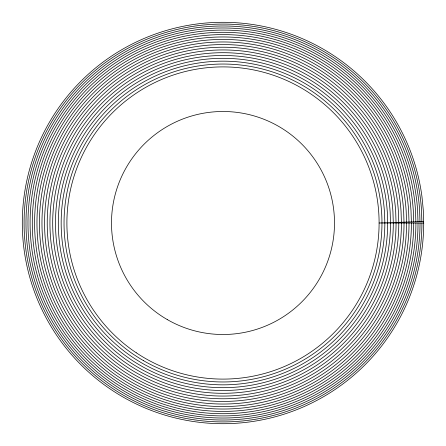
<?xml version="1.0" encoding="UTF-8"?>
<svg xmlns="http://www.w3.org/2000/svg" width="446" height="446" viewBox="0 0 446 446"><rect width="100%" height="100%" fill="white"/><g stroke="black" fill="none" stroke-linecap="round" stroke-linejoin="round"><path stroke-width="0.67" d="M423.65 221.539L379.1 223L423.7 223L423.271 209.871L421.983 196.803A200.7 200.7 0 0 0 107.882 58.599A200.7 200.7 0 0 0 130.327 401.021A200.7 200.7 0 0 0 423.7 223M421.871 221.601L421.492 209.988A198.916 198.916 0 0 0 116.122 55.232A198.916 198.916 0 0 0 127.322 397.397A198.916 198.916 0 0 0 421.916 223M419.981 221.662L419.602 210.116A197.026 197.026 0 0 0 117.142 56.832A197.026 197.026 0 0 0 128.236 395.736A197.026 197.026 0 0 0 420.026 223M417.98 221.729L417.601 210.244A195.019 195.019 0 0 0 118.218 58.521A195.019 195.019 0 0 0 129.195 393.98A195.019 195.019 0 0 0 418.019 223M415.873 221.796L415.499 210.384A192.912 192.912 0 0 0 119.35 60.299A192.912 192.912 0 0 0 130.21 392.134A192.912 192.912 0 0 0 415.912 223M413.671 221.868L413.297 210.529A190.71 190.71 0 0 0 120.531 62.161A190.71 190.71 0 0 0 131.269 390.2A190.71 190.71 0 0 0 413.71 223M411.379 221.941L411.006 210.679A188.413 188.413 0 0 0 121.769 64.096A188.413 188.413 0 0 0 132.378 388.187A188.413 188.413 0 0 0 411.413 223M408.999 222.019L408.631 210.835A186.027 186.027 0 0 0 123.046 66.103A186.027 186.027 0 0 0 133.521 386.097A186.027 186.027 0 0 0 409.027 223M406.54 222.102L406.172 210.991A183.568 183.568 0 0 0 124.367 68.182A183.568 183.568 0 0 0 134.709 383.939A183.568 183.568 0 0 0 406.568 223M404.004 222.186L403.647 211.159A181.031 181.031 0 0 0 125.733 70.317A181.031 181.031 0 0 0 135.924 381.715A181.031 181.031 0 0 0 404.031 223M401.411 222.27L401.049 211.332A178.433 178.433 0 0 0 127.127 72.514A178.433 178.433 0 0 0 137.178 379.435A178.433 178.433 0 0 0 401.433 223M398.752 222.359L398.395 211.504A175.774 175.774 0 0 0 128.559 74.755A175.774 175.774 0 0 0 138.455 377.104A175.774 175.774 0 0 0 398.774 223M396.042 222.448L395.691 211.683A173.059 173.059 0 0 0 130.015 77.041A173.059 173.059 0 0 0 139.76 374.729A173.059 173.059 0 0 0 396.059 223M393.288 222.537L392.937 211.861A170.305 170.305 0 0 0 131.498 79.366A170.305 170.305 0 0 0 141.087 372.31A170.305 170.305 0 0 0 393.305 223M390.495 222.626L390.15 212.045A167.506 167.506 0 0 0 132.997 81.724A167.506 167.506 0 0 0 142.43 369.857A167.506 167.506 0 0 0 390.506 223M387.674 222.721L387.329 212.229A164.685 164.685 0 0 0 134.514 84.11A164.685 164.685 0 0 0 143.79 367.381A164.685 164.685 0 0 0 387.685 223M384.831 222.81L384.491 212.413A161.837 161.837 0 0 0 136.047 86.507A161.837 161.837 0 0 0 145.156 364.884A161.837 161.837 0 0 0 384.837 223M143.523 360.669A158.966 158.966 0 0 0 381.971 223A158.966 158.966 0 0 0 143.528 85.331A158.966 158.966 0 0 0 143.523 360.669M136.275 352.792A156.1 156.1 0 0 0 378.765 233.208A156.1 156.1 0 0 0 153.959 82.995A156.1 156.1 0 0 0 136.275 352.792M167.25 319.565A111.5 111.5 0 0 0 334.5 223A111.5 111.5 0 0 0 167.25 126.435A111.5 111.5 0 0 0 167.25 319.565"/></g></svg>
